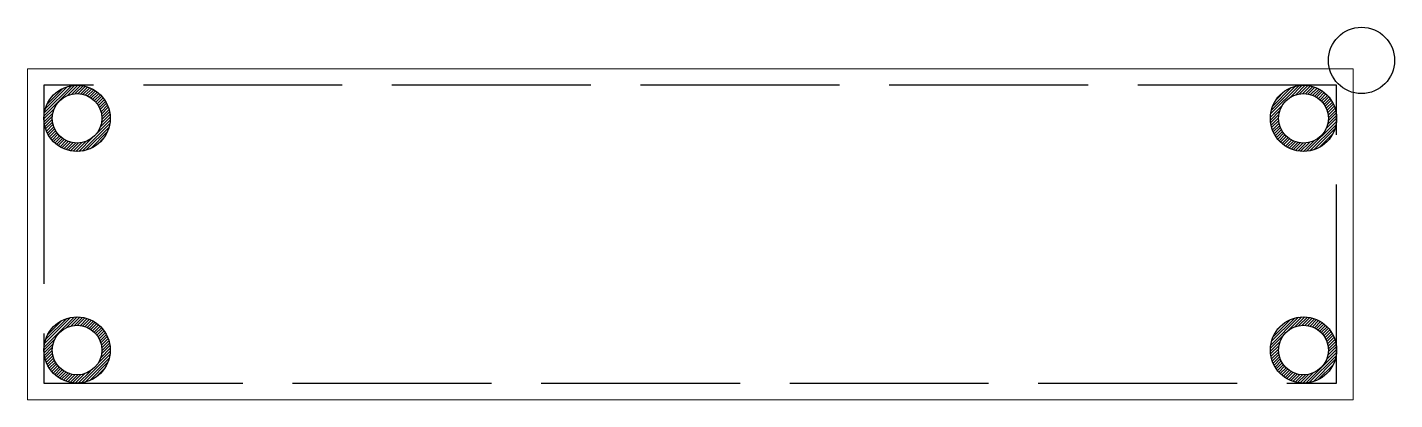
# Model space of a CAD drawing. Header units: millimetres. Extents: x -40 to 42.5, y -10 to 12.5.
import ezdxf

# ---------------------------------------------------------------- set-up
doc = ezdxf.new("R2010")
doc.units = ezdxf.units.MM
doc.linetypes.add('ACAD_ISO02W100', pattern=[15, 12, -3])
doc.layers.get('0').update_dxf_attribs({"color": 4, "lineweight": 25, "true_color": 0x00ffff})
doc.layers.add('pcb', color=3, linetype='Continuous', lineweight=13, true_color=0x00ff00)
pattern_1 = [(45, (0, 0), (-0.08838835, 0.08838835), [])]

msp = doc.modelspace()

# ---------------------------------------------------------------- hatches: boundary and pattern name
at = {"lineweight": 5}
h = msp.add_hatch(dxfattribs=at)
h.set_pattern_fill('ANSI31', color=256, scale=0.1, style=0)
h.set_pattern_definition(pattern_1)
edge = h.paths.add_edge_path()
edge.add_arc((-37, 7), 2, 0, 360)
edge = h.paths.add_edge_path()
edge.add_arc((-37, 7), 1.5, 0, 360)
h = msp.add_hatch(dxfattribs=at)
h.set_pattern_fill('ANSI31', color=256, scale=0.1, style=0)
h.set_pattern_definition(pattern_1)
edge = h.paths.add_edge_path()
edge.add_arc((37, 7), 2, 0, 360)
edge = h.paths.add_edge_path()
edge.add_arc((37, 7), 1.5, 0, 360)
h = msp.add_hatch(dxfattribs=at)
h.set_pattern_fill('ANSI31', color=256, scale=0.1, style=0)
h.set_pattern_definition(pattern_1)
edge = h.paths.add_edge_path()
edge.add_arc((-37, -7), 2, 0, 360)
edge = h.paths.add_edge_path()
edge.add_arc((-37, -7), 1.5, 0, 360)
h = msp.add_hatch(dxfattribs=at)
h.set_pattern_fill('ANSI31', color=256, scale=0.1, style=0)
h.set_pattern_definition(pattern_1)
edge = h.paths.add_edge_path()
edge.add_arc((37, -7), 2, 0, 360)
edge = h.paths.add_edge_path()
edge.add_arc((37, -7), 1.5, 0, 360)

# ---------------------------------------------------------------- linework, layer by layer
at = {"linetype": 'ACAD_ISO02W100'}
for p, q in [((39, 9), (-39, 9)), ((-39, 9), (-39, -9)), ((39, -9), (39, 9)), ((-39, -9), (39, -9))]:
    msp.add_line(p, q, dxfattribs=at)
for centre, radius in [((40.5, 10.5), 2), ((-37, 7), 2), ((-37, 7), 1.5), ((37, 7), 2), ((37, 7), 2), ((37, 7), 1.5), ((37, 7), 1.5), ((-37, -7), 2), ((-37, -7), 2), ((-37, -7), 1.5), ((-37, -7), 1.5), ((37, -7), 2), ((37, -7), 2), ((37, -7), 1.5), ((37, -7), 1.5)]:
    msp.add_circle(centre, radius)
at = {"layer": 'pcb'}
for p, q in [((40, 10), (-40, 10)), ((-40, 10), (-40, -10)), ((40, -10), (40, 10)), ((-40, -10), (40, -10))]:
    msp.add_line(p, q, dxfattribs=at)
for centre in [(-37, 7), (37, 7), (-37, -7), (37, -7)]:
    msp.add_circle(centre, 1.5, dxfattribs=at)

doc.saveas('drawing.dxf')
